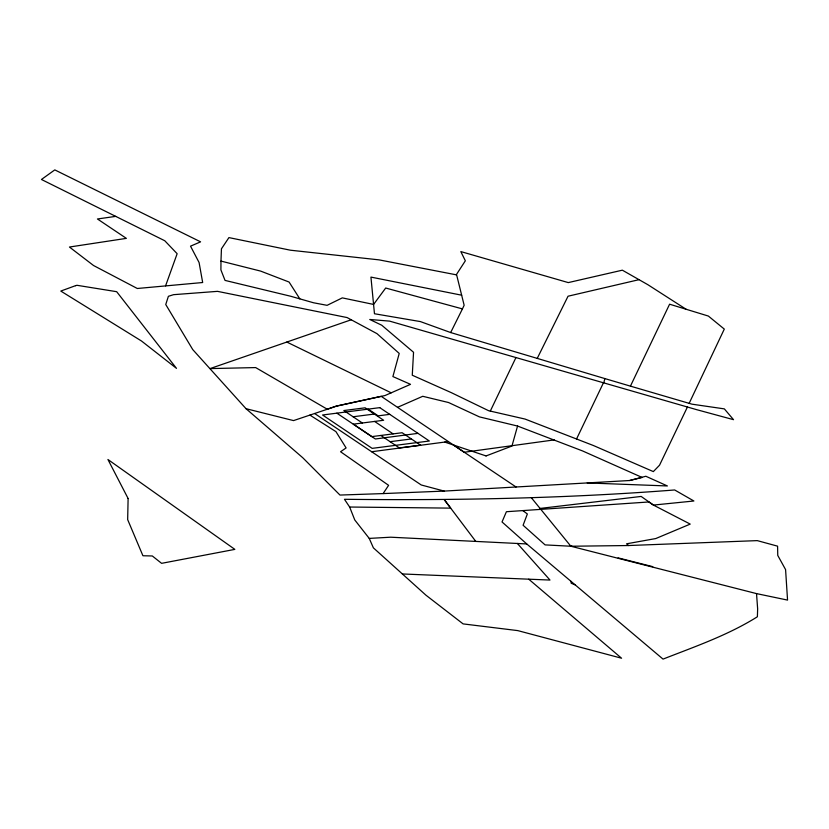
<?xml version="1.0" encoding="UTF-8"?>
<svg xmlns="http://www.w3.org/2000/svg" width="829" height="829" viewBox="0 0 829 829"><rect width="100%" height="100%" fill="white"/><g stroke="black" fill="none" stroke-linecap="round" stroke-linejoin="round"><path stroke-width="1.24" d="M220.98 261.094L220.908 269.902L225.032 280.409L290.668 296.243L313.486 302.761L327.092 305.331L342.304 297.88L373.589 304.43L385.692 288.026L462.437 308.896L464.147 305.259L456.634 274.886L379.019 259.86L290.399 250.203L228.928 237.602L221.447 248.804L220.98 261.094L260.627 271.093L289.083 282.047L299.829 298.854M603.823 382.801L604.859 378.584L450.665 332.553L420.365 321.579L374.47 313.745L370.936 277.093L461.66 295.197M397.516 407.34L422.749 396.293L448.541 402.521L479.431 416.883L517.555 426.044L511.949 446.043L486.063 455.94M165.572 285.87L177.147 253.705L164.774 240.752L41.45 179.478L54.797 169.893L200.597 241.85L190.525 246.161L199.084 262.524L202.67 282.523L137.303 288.492L93.553 265.518L69.439 247.032L126.36 238.369L97.449 218.98L115.718 216.379M689.158 403.34L724.297 329.092L708.36 316.056L669.594 304.202L630.434 386.138L604.859 378.584M630.434 386.138L691.997 404.179L724.349 408.884L733.52 419.671L696.329 409.578L389.578 321.113L369.765 319.476L381.754 325.227L413.547 352.273L412.272 375.226L451.504 392.739L488.582 410.687L490.302 411.091L515.98 357.496M576.538 438.997L603.491 382.708M687.428 406.998L659.532 465.214L653.345 471.597L593.491 445.556L525.109 419.08L490.302 411.091M537.233 358.397L568.052 296.212L639.024 279.674M450.665 332.553L462.437 308.896M456.251 274.813L465.349 260.793L460.81 251.581L568.279 282.596L622.351 270.181L647.895 284.72L686.08 309.238M351.237 319.776L210.038 368.594L255.664 367.579L327.279 409.225L335.59 406.303L385.039 395.526L410.531 384.335L392.894 376.563L399.226 353.434L376.977 333.641L347.113 317.569L217.509 291.352L173.551 294.678L168.391 296.305L165.748 304.523L192.742 349.579L246.026 408.697L302.761 457.743L339.963 495.058L383.112 493.587L388.604 485.328L340.564 451.743L346.107 447.94L335.942 431.629L309.901 415.091M383.112 493.587L444.189 491.089L629.636 480.519L642.164 477.463L582.497 450.914L517.565 426.054M629.636 480.519L645.832 476.25L667.397 485.96L587.222 482.934M554.259 439.898L464.23 452.251L381.216 396.345L337.04 405.961L293.549 420.593L246.026 408.697M417.971 433.36L375.371 438.987L336.843 413.163M371.661 451.743L448.396 441.588M353.102 416.769L374.366 414.044M389.754 414.355L378.169 415.847L368.19 409.132M390.107 441.691L411.381 438.955M540.083 508.436L641.149 496.436L653.418 505.079L690.225 524.094L655.749 538.56L626.537 543.814L628.589 545.534L757.271 540.622L777.581 546.166L777.757 555.409L785.581 569.596L787.55 600.092L756.525 593.605L570.849 546.238L545.088 544.891L523.099 525.265L527.348 513.99L522.778 510.519M756.525 593.605L757.644 608.838L757.385 616.766C727.976 635.221 695.158 646.516 663.034 659.107L526.809 544L502.032 521.959L506.405 511.721L648.993 501.959L653.418 505.079L693.883 500.996L674.671 489.97C564.829 498.509 454.613 500.519 344.47 499.296L349.641 507.027L354.76 519.949L369.237 538.404L390.687 537.202L526.736 543.938M628.589 545.534L570.849 546.238L531.41 497.794M349.641 507.027L450.675 508.125L444.209 499.545L475.773 541.399M402.376 573.958L550 580.062L517.348 543.441M570.539 545.834L572.051 546.228M618.082 557.876L652.744 566.653M444.189 491.089L421.236 484.975L314.616 413.505M444.717 442.075L486.063 455.94M575.181 584.87L571.191 583.243L570.943 581.284M286.813 342.056L391.205 392.822M453.494 445.018L516.063 487.006M374.604 421.433L393.101 433.888M362.356 422.997L343.848 410.542L365.123 407.816L383.62 420.272L353.33 424.158L371.838 436.614L402.127 432.728L420.624 445.183L399.36 447.919L380.853 435.463M528.726 579.181L621.574 658.226L517.773 630.61L463.11 623.895L425.961 595.201L373.392 547.855L369.237 538.404M128.112 498.519L127.666 519.617L142.93 555.751L152.318 555.969L161.593 563.337L234.856 549.378L107.936 459.504L128.112 498.519M75.501 285.684L60.786 291.062L141.469 340.988L176.484 368.356L116.671 291.694L76.962 285.29L75.501 285.684M379.775 407.64L322.574 414.997L372.138 448.365L429.339 441.007L379.775 407.64"/></g></svg>
